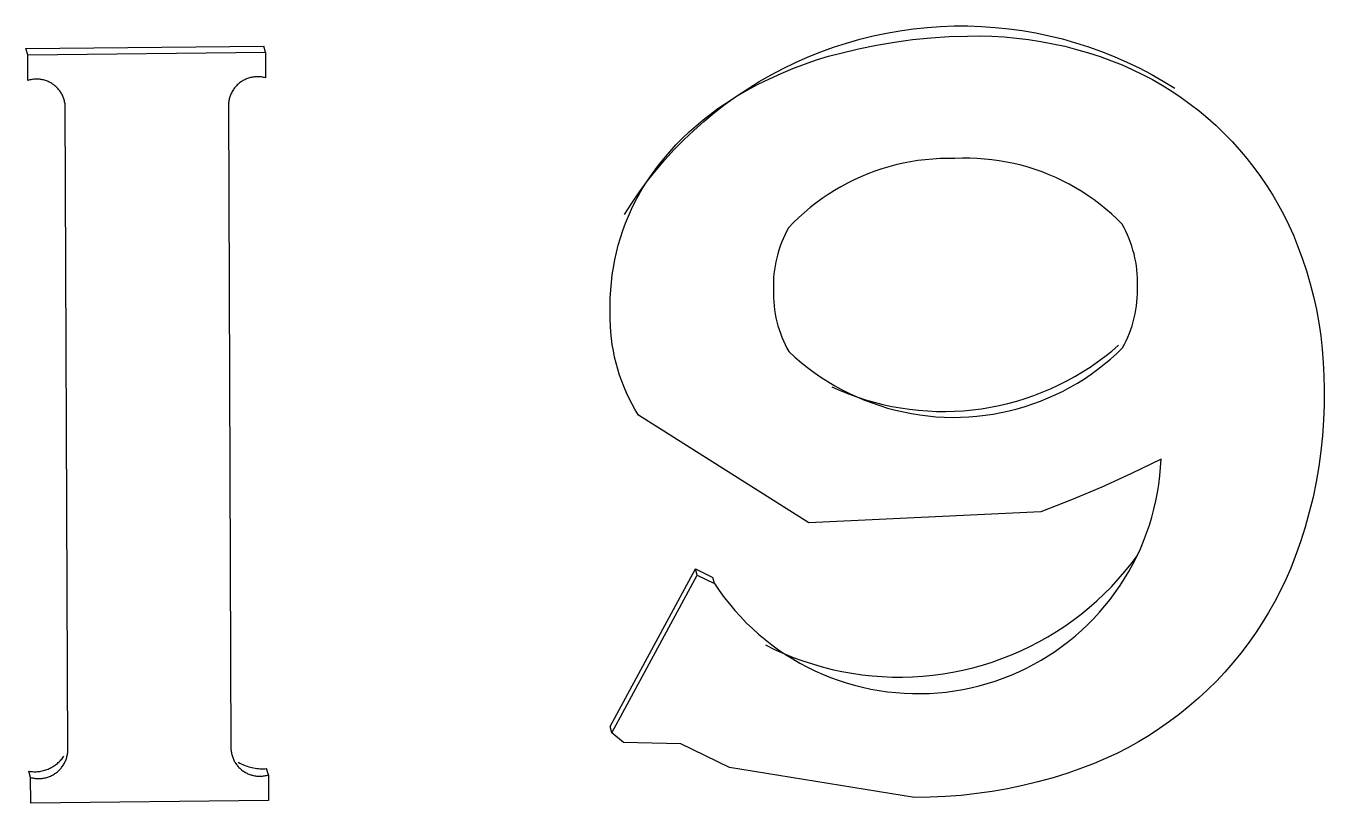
# Model space of a CAD drawing. Header units: millimetres. Extents: x -1480 to 5249, y -840 to 3860.
# Drawn here: x -1.522 to 1.195, y 982.715 to 984.34 of the extents above; entities that cross this region are included whole.
import ezdxf

# ---------------------------------------------------------------- set-up
doc = ezdxf.new("R2010")
doc.units = ezdxf.units.MM
doc.header["$MEASUREMENT"] = 0
doc.layers.add('Utwórz2D linie widoczne', color=7, linetype='Continuous', true_color=0x000000)

msp = doc.modelspace()

# ---------------------------------------------------------------- linework, layer by layer
at = {"layer": 'Utwórz2D linie widoczne'}
for p, q in [((0.3073, 984.3303), (0.3356, 984.3343)), ((0.3356, 984.3343), (0.3641, 984.3373)), ((0.3641, 984.3373), (0.3926, 984.3393)), ((0.3926, 984.3393), (0.4212, 984.3403)), ((0.4212, 984.3403), (0.4498, 984.3403)), ((0.4498, 984.3403), (0.4783, 984.3394)), ((0.4783, 984.3394), (0.5069, 984.3374)), ((0.5069, 984.3374), (0.5353, 984.3345)), ((0.5353, 984.3345), (0.5636, 984.3306)), ((0.1959, 984.3047), (0.2234, 984.3126)), ((0.2234, 984.3126), (0.2512, 984.3194)), ((0.2512, 984.3194), (0.2792, 984.3253)), ((0.2583, 984.3004), (0.2961, 984.3068)), ((0.2792, 984.3253), (0.3073, 984.3303)), ((0.2961, 984.3068), (0.3341, 984.3119)), ((0.3341, 984.3119), (0.3722, 984.3157)), ((0.3722, 984.3157), (0.4104, 984.3182)), ((0.4104, 984.3182), (0.4487, 984.3193)), ((0.4487, 984.3193), (0.4744, 984.3195)), ((0.4744, 984.3195), (0.5, 984.3189)), ((0.5, 984.3189), (0.5257, 984.3174)), ((0.5257, 984.3174), (0.5512, 984.3151)), ((0.5512, 984.3151), (0.5767, 984.312)), ((0.5636, 984.3306), (0.5918, 984.3257)), ((0.5767, 984.312), (0.602, 984.3081)), ((0.5918, 984.3257), (0.6198, 984.3199)), ((0.602, 984.3081), (0.6273, 984.3033)), ((0.6198, 984.3199), (0.6476, 984.3131)), ((0.6476, 984.3131), (0.6751, 984.3053)), ((-1.5215, 984.2929), (-1.0239, 984.2984)), ((-1.5178, 984.2799), (-1.5215, 984.2929)), ((-1.5178, 984.2799), (-1.0202, 984.2854)), ((-1.5176, 984.2264), (-1.5178, 984.2799)), ((-1.0202, 984.2854), (-1.0239, 984.2984)), ((-1.0202, 984.2854), (-1.02, 984.2319)), ((0.1153, 984.2756), (0.1418, 984.2862)), ((0.1418, 984.2862), (0.1687, 984.2959)), ((0.158, 984.2769), (0.1835, 984.2837)), ((0.1687, 984.2959), (0.1959, 984.3047)), ((0.1835, 984.2837), (0.2207, 984.2927)), ((0.2207, 984.2927), (0.2583, 984.3004)), ((0.6273, 984.3033), (0.6523, 984.2978)), ((0.6523, 984.2978), (0.6772, 984.2914)), ((0.6751, 984.3053), (0.7023, 984.2966)), ((0.6772, 984.2914), (0.7018, 984.2843)), ((0.7018, 984.2843), (0.7262, 984.2764)), ((0.7023, 984.2966), (0.7293, 984.287)), ((0.7293, 984.287), (0.7558, 984.2764)), ((0.0381, 984.2383), (0.0634, 984.2516)), ((0.0634, 984.2516), (0.0891, 984.2641)), ((0.083, 984.2513), (0.1077, 984.2607)), ((0.0891, 984.2641), (0.1153, 984.2756)), ((0.1077, 984.2607), (0.1327, 984.2692)), ((0.1327, 984.2692), (0.158, 984.2769)), ((0.7262, 984.2764), (0.7503, 984.2677)), ((0.7503, 984.2677), (0.7722, 984.2589)), ((0.7558, 984.2764), (0.782, 984.2649)), ((0.7722, 984.2589), (0.7938, 984.2494)), ((0.782, 984.2649), (0.8078, 984.2526)), ((0.8078, 984.2526), (0.8331, 984.2393)), ((-1.5156, 984.227), (-1.5176, 984.2264)), ((-1.5136, 984.2275), (-1.5156, 984.227)), ((-1.5116, 984.228), (-1.5136, 984.2275)), ((-1.5095, 984.2284), (-1.5116, 984.228)), ((-1.5075, 984.2287), (-1.5095, 984.2284)), ((-1.5054, 984.2289), (-1.5075, 984.2287)), ((-1.5033, 984.2291), (-1.5054, 984.2289)), ((-1.5012, 984.2292), (-1.5033, 984.2291)), ((-1.4991, 984.2292), (-1.5012, 984.2292)), ((-1.4971, 984.2292), (-1.4991, 984.2292)), ((-1.495, 984.229), (-1.4971, 984.2292)), ((-1.4929, 984.2288), (-1.495, 984.229)), ((-1.4908, 984.2286), (-1.4929, 984.2288)), ((-1.4888, 984.2282), (-1.4908, 984.2286)), ((-1.4867, 984.2278), (-1.4888, 984.2282)), ((-1.4847, 984.2274), (-1.4867, 984.2278)), ((-1.4827, 984.2268), (-1.4847, 984.2274)), ((-1.4807, 984.2262), (-1.4827, 984.2268)), ((-1.4787, 984.2255), (-1.4807, 984.2262)), ((-1.4768, 984.2248), (-1.4787, 984.2255)), ((-1.4749, 984.2239), (-1.4768, 984.2248)), ((-1.0692, 984.2249), (-1.071, 984.2237)), ((-1.0674, 984.226), (-1.0692, 984.2249)), ((-1.0655, 984.227), (-1.0674, 984.226)), ((-1.0636, 984.228), (-1.0655, 984.227)), ((-1.0617, 984.2289), (-1.0636, 984.228)), ((-1.0597, 984.2297), (-1.0617, 984.2289)), ((-1.0577, 984.2305), (-1.0597, 984.2297)), ((-1.0557, 984.2312), (-1.0577, 984.2305)), ((-1.0537, 984.2318), (-1.0557, 984.2312)), ((-1.0516, 984.2324), (-1.0537, 984.2318)), ((-1.0495, 984.2329), (-1.0516, 984.2324)), ((-1.0475, 984.2333), (-1.0495, 984.2329)), ((-1.0454, 984.2336), (-1.0475, 984.2333)), ((-1.0432, 984.2339), (-1.0454, 984.2336)), ((-1.0411, 984.2341), (-1.0432, 984.2339)), ((-1.039, 984.2342), (-1.0411, 984.2341)), ((-1.0369, 984.2342), (-1.039, 984.2342)), ((-1.0347, 984.2342), (-1.0369, 984.2342)), ((-1.0326, 984.2341), (-1.0347, 984.2342)), ((-1.0305, 984.2339), (-1.0326, 984.2341)), ((-1.0284, 984.2337), (-1.0305, 984.2339)), ((-1.0263, 984.2333), (-1.0284, 984.2337)), ((-1.0242, 984.2329), (-1.0263, 984.2333)), ((-1.0221, 984.2325), (-1.0242, 984.2329)), ((-1.02, 984.2319), (-1.0221, 984.2325)), ((0.011, 984.2184), (0.0346, 984.2301)), ((0.0132, 984.2241), (0.0381, 984.2383)), ((0.0346, 984.2301), (0.0587, 984.2411)), ((0.0587, 984.2411), (0.083, 984.2513)), ((0.7938, 984.2494), (0.815, 984.2391)), ((0.815, 984.2391), (0.8358, 984.2281)), ((0.8331, 984.2393), (0.858, 984.2252)), ((0.8358, 984.2281), (0.8562, 984.2164)), ((0.858, 984.2252), (0.8824, 984.2102)), ((-1.473, 984.2231), (-1.4749, 984.2239)), ((-1.4711, 984.2221), (-1.473, 984.2231)), ((-1.4693, 984.2211), (-1.4711, 984.2221)), ((-1.4675, 984.22), (-1.4693, 984.2211)), ((-1.4658, 984.2189), (-1.4675, 984.22)), ((-1.464, 984.2177), (-1.4658, 984.2189)), ((-1.4624, 984.2164), (-1.464, 984.2177)), ((-1.4608, 984.2151), (-1.4624, 984.2164)), ((-1.4592, 984.2138), (-1.4608, 984.2151)), ((-1.4577, 984.2123), (-1.4592, 984.2138)), ((-1.4562, 984.2109), (-1.4577, 984.2123)), ((-1.4548, 984.2093), (-1.4562, 984.2109)), ((-1.4534, 984.2078), (-1.4548, 984.2093)), ((-1.4521, 984.2062), (-1.4534, 984.2078)), ((-1.4508, 984.2045), (-1.4521, 984.2062)), ((-1.4496, 984.2028), (-1.4508, 984.2045)), ((-1.4485, 984.2011), (-1.4496, 984.2028)), ((-1.4474, 984.1993), (-1.4485, 984.2011)), ((-1.4464, 984.1975), (-1.4474, 984.1993)), ((-1.4454, 984.1956), (-1.4464, 984.1975)), ((-1.0926, 984.1979), (-1.0934, 984.196)), ((-1.0917, 984.1999), (-1.0926, 984.1979)), ((-1.0907, 984.2018), (-1.0917, 984.1999)), ((-1.0897, 984.2036), (-1.0907, 984.2018)), ((-1.0886, 984.2055), (-1.0897, 984.2036)), ((-1.0875, 984.2073), (-1.0886, 984.2055)), ((-1.0862, 984.209), (-1.0875, 984.2073)), ((-1.0849, 984.2107), (-1.0862, 984.209)), ((-1.0836, 984.2124), (-1.0849, 984.2107)), ((-1.0822, 984.214), (-1.0836, 984.2124)), ((-1.0808, 984.2155), (-1.0822, 984.214)), ((-1.0792, 984.217), (-1.0808, 984.2155)), ((-1.0777, 984.2185), (-1.0792, 984.217)), ((-1.0761, 984.2199), (-1.0777, 984.2185)), ((-1.0744, 984.2212), (-1.0761, 984.2199)), ((-1.0727, 984.2225), (-1.0744, 984.2212)), ((-1.071, 984.2237), (-1.0727, 984.2225)), ((-0.035, 984.1925), (-0.0122, 984.2058)), ((-0.0349, 984.1932), (-0.0111, 984.2091)), ((-0.0122, 984.2058), (0.011, 984.2184)), ((-0.0111, 984.2091), (0.0132, 984.2241)), ((0.8562, 984.2164), (0.8762, 984.204)), ((0.8762, 984.204), (0.8958, 984.1909)), ((-1.4445, 984.1937), (-1.4454, 984.1956)), ((-1.4437, 984.1918), (-1.4445, 984.1937)), ((-1.4429, 984.1899), (-1.4437, 984.1918)), ((-1.4422, 984.1879), (-1.4429, 984.1899)), ((-1.4416, 984.1859), (-1.4422, 984.1879)), ((-1.4411, 984.1839), (-1.4416, 984.1859)), ((-1.4406, 984.1819), (-1.4411, 984.1839)), ((-1.4402, 984.1798), (-1.4406, 984.1819)), ((-1.4398, 984.1778), (-1.4402, 984.1798)), ((-1.4395, 984.1757), (-1.4398, 984.1778)), ((-1.4393, 984.1736), (-1.4395, 984.1757)), ((-1.434, 982.8232), (-1.4393, 984.1736)), ((-1.0976, 984.1795), (-1.0978, 984.1774)), ((-1.0978, 984.1774), (-1.0925, 982.827)), ((-1.0973, 984.1816), (-1.0976, 984.1795)), ((-1.097, 984.1837), (-1.0973, 984.1816)), ((-1.0966, 984.1858), (-1.097, 984.1837)), ((-1.0961, 984.1879), (-1.0966, 984.1858)), ((-1.0955, 984.1899), (-1.0961, 984.1879)), ((-1.0949, 984.192), (-1.0955, 984.1899)), ((-1.0942, 984.194), (-1.0949, 984.192)), ((-1.0934, 984.196), (-1.0942, 984.194)), ((-0.0808, 984.1591), (-0.0581, 984.1766)), ((-0.0734, 984.1675), (-0.0574, 984.1784)), ((-0.0581, 984.1766), (-0.0349, 984.1932)), ((-0.0574, 984.1784), (-0.035, 984.1925)), ((0.8958, 984.1909), (0.9149, 984.1771)), ((0.9149, 984.1771), (0.9335, 984.1627)), ((-0.1192, 984.1318), (-0.1043, 984.1442)), ((-0.1043, 984.1442), (-0.0891, 984.1561)), ((-0.1028, 984.1409), (-0.0808, 984.1591)), ((-0.0891, 984.1561), (-0.0734, 984.1675)), ((0.9335, 984.1627), (0.9516, 984.1476)), ((0.9516, 984.1476), (0.9692, 984.1319)), ((-0.1476, 984.1054), (-0.1336, 984.1188)), ((-0.1449, 984.1022), (-0.1242, 984.1219)), ((-0.1336, 984.1188), (-0.1192, 984.1318)), ((-0.1242, 984.1219), (-0.1028, 984.1409)), ((0.9692, 984.1319), (0.9862, 984.1156)), ((-0.1742, 984.0773), (-0.1612, 984.0916)), ((-0.1649, 984.0818), (-0.1449, 984.1022)), ((-0.1612, 984.0916), (-0.1476, 984.1054)), ((0.9862, 984.1156), (1.0026, 984.0987)), ((1.0026, 984.0987), (1.0184, 984.0812)), ((-0.1989, 984.0474), (-0.1868, 984.0625)), ((-0.1868, 984.0625), (-0.1742, 984.0773)), ((-0.1842, 984.0607), (-0.1649, 984.0818)), ((0.376, 984.0621), (0.3605, 984.0607)), ((0.3915, 984.0629), (0.376, 984.0621)), ((0.4071, 984.0633), (0.3915, 984.0629)), ((0.4226, 984.0631), (0.4071, 984.0633)), ((0.4381, 984.0636), (0.4226, 984.0631)), ((0.4536, 984.0636), (0.4381, 984.0636)), ((0.4691, 984.0631), (0.4536, 984.0636)), ((0.4846, 984.0621), (0.4691, 984.0631)), ((0.5, 984.0605), (0.4846, 984.0621)), ((1.0184, 984.0812), (1.0336, 984.0632)), ((1.0336, 984.0632), (1.0482, 984.0447)), ((-0.2206, 984.0166), (-0.2028, 984.0389)), ((-0.2105, 984.0318), (-0.1989, 984.0474)), ((-0.2028, 984.0389), (-0.1842, 984.0607)), ((0.2546, 984.0364), (0.24, 984.0309)), ((0.2693, 984.0414), (0.2546, 984.0364)), ((0.2842, 984.0459), (0.2693, 984.0414)), ((0.2992, 984.0499), (0.2842, 984.0459)), ((0.3144, 984.0533), (0.2992, 984.0499)), ((0.3297, 984.0563), (0.3144, 984.0533)), ((0.3451, 984.0587), (0.3297, 984.0563)), ((0.3605, 984.0607), (0.3451, 984.0587)), ((0.5153, 984.0584), (0.5, 984.0605)), ((0.5306, 984.0558), (0.5153, 984.0584)), ((0.5458, 984.0527), (0.5306, 984.0558)), ((0.5609, 984.049), (0.5458, 984.0527)), ((0.5758, 984.0448), (0.5609, 984.049)), ((0.5906, 984.0402), (0.5758, 984.0448)), ((0.6052, 984.035), (0.5906, 984.0402)), ((0.6196, 984.0293), (0.6052, 984.035)), ((1.0482, 984.0447), (1.0621, 984.0257)), ((-0.2376, 983.9936), (-0.2206, 984.0166)), ((-0.232, 983.9996), (-0.2215, 984.0159)), ((-0.2215, 984.0159), (-0.2105, 984.0318)), ((0.1975, 984.0115), (0.1839, 984.0041)), ((0.2115, 984.0185), (0.1975, 984.0115)), ((0.2256, 984.0249), (0.2115, 984.0185)), ((0.24, 984.0309), (0.2256, 984.0249)), ((0.6338, 984.0232), (0.6196, 984.0293)), ((0.6478, 984.0166), (0.6338, 984.0232)), ((0.6616, 984.0095), (0.6478, 984.0166)), ((0.6751, 984.0019), (0.6616, 984.0095)), ((1.0621, 984.0257), (1.0753, 984.0062)), ((-0.2538, 983.97), (-0.2376, 983.9936)), ((-0.2474, 983.9716), (-0.2399, 983.9858)), ((-0.2399, 983.9858), (-0.232, 983.9996)), ((0.1573, 983.988), (0.1444, 983.9792)), ((0.1704, 983.9963), (0.1573, 983.988)), ((0.1839, 984.0041), (0.1704, 983.9963)), ((0.6884, 983.9939), (0.6751, 984.0019)), ((0.7014, 983.9854), (0.6884, 983.9939)), ((0.714, 983.9765), (0.7014, 983.9854)), ((1.0753, 984.0062), (1.0879, 983.9863)), ((1.0879, 983.9863), (1.0997, 983.9659)), ((-0.2692, 983.9459), (-0.2538, 983.97)), ((-0.2609, 983.9426), (-0.2544, 983.9572)), ((-0.2544, 983.9572), (-0.2474, 983.9716)), ((0.1196, 983.9604), (0.1077, 983.9504)), ((0.1318, 983.97), (0.1196, 983.9604)), ((0.1444, 983.9792), (0.1318, 983.97)), ((0.7264, 983.9672), (0.714, 983.9765)), ((0.7385, 983.9574), (0.7264, 983.9672)), ((0.7502, 983.9473), (0.7385, 983.9574)), ((1.0997, 983.9659), (1.1109, 983.9452)), ((-0.2724, 983.9128), (-0.2669, 983.9278)), ((-0.2669, 983.9278), (-0.2609, 983.9426)), ((0.0849, 983.9292), (0.074, 983.9181)), ((0.0961, 983.94), (0.0849, 983.9292)), ((0.1077, 983.9504), (0.0961, 983.94)), ((0.7615, 983.9367), (0.7502, 983.9473)), ((0.7725, 983.9258), (0.7615, 983.9367)), ((0.7765, 983.9184), (0.7725, 983.9258)), ((1.1109, 983.9452), (1.1213, 983.924)), ((-0.2774, 983.8976), (-0.2724, 983.9128)), ((0.0663, 983.9031), (0.0628, 983.8954)), ((0.07, 983.9107), (0.0663, 983.9031)), ((0.074, 983.9181), (0.07, 983.9107)), ((0.7803, 983.9109), (0.7765, 983.9184)), ((0.7838, 983.9033), (0.7803, 983.9109)), ((0.7871, 983.8955), (0.7838, 983.9033)), ((1.1213, 983.924), (1.1309, 983.9026)), ((1.1309, 983.9026), (1.1398, 983.8808)), ((-0.2858, 983.8668), (-0.2819, 983.8823)), ((-0.2819, 983.8823), (-0.2774, 983.8976)), ((0.054, 983.8717), (0.0516, 983.8636)), ((0.0567, 983.8797), (0.054, 983.8717)), ((0.0596, 983.8876), (0.0567, 983.8797)), ((0.0628, 983.8954), (0.0596, 983.8876)), ((0.7901, 983.8877), (0.7871, 983.8955)), ((0.7928, 983.8797), (0.7901, 983.8877)), ((0.7952, 983.8717), (0.7928, 983.8797)), ((0.7974, 983.8635), (0.7952, 983.8717)), ((1.1398, 983.8808), (1.1495, 983.8546)), ((-0.2922, 983.8354), (-0.2893, 983.8512)), ((-0.2893, 983.8512), (-0.2858, 983.8668)), ((0.0477, 983.8472), (0.0461, 983.8389)), ((0.0495, 983.8554), (0.0477, 983.8472)), ((0.0516, 983.8636), (0.0495, 983.8554)), ((0.7993, 983.8553), (0.7974, 983.8635)), ((0.8009, 983.8471), (0.7993, 983.8553)), ((0.8022, 983.8388), (0.8009, 983.8471)), ((1.1495, 983.8546), (1.1583, 983.8281)), ((-0.2965, 983.8038), (-0.2946, 983.8196)), ((-0.2946, 983.8196), (-0.2922, 983.8354)), ((0.0439, 983.8222), (0.0432, 983.8138)), ((0.0448, 983.8306), (0.0439, 983.8222)), ((0.0461, 983.8389), (0.0448, 983.8306)), ((0.8032, 983.8305), (0.8022, 983.8388)), ((0.804, 983.8221), (0.8032, 983.8305)), ((0.8044, 983.8137), (0.804, 983.8221)), ((1.1583, 983.8281), (1.1662, 983.8014)), ((-0.2978, 983.7878), (-0.2965, 983.8038)), ((0.0428, 983.8054), (0.0427, 983.7969)), ((0.0427, 983.7969), (0.0428, 983.7885)), ((0.0432, 983.8138), (0.0428, 983.8054)), ((0.8046, 983.8053), (0.8044, 983.8137)), ((0.8045, 983.7969), (0.8046, 983.8053)), ((0.8047, 983.7884), (0.8045, 983.7969)), ((1.1662, 983.8014), (1.1731, 983.7744)), ((-0.2989, 983.7559), (-0.2986, 983.7719)), ((-0.2986, 983.7719), (-0.2978, 983.7878)), ((0.0428, 983.7885), (0.0427, 983.7801)), ((0.0427, 983.7801), (0.0429, 983.7716)), ((0.0429, 983.7716), (0.0433, 983.7632)), ((0.0433, 983.7632), (0.0441, 983.7548)), ((0.8025, 983.7548), (0.8035, 983.7631)), ((0.8035, 983.7631), (0.8042, 983.7716)), ((0.8042, 983.7716), (0.8046, 983.78)), ((0.8046, 983.78), (0.8047, 983.7884)), ((1.1731, 983.7744), (1.1791, 983.7472)), ((-0.2986, 983.7399), (-0.2989, 983.7559)), ((-0.2987, 983.7267), (-0.2986, 983.7399)), ((0.0441, 983.7548), (0.0451, 983.7465)), ((0.0451, 983.7465), (0.0464, 983.7382)), ((0.0464, 983.7382), (0.048, 983.7299)), ((0.7979, 983.7299), (0.7997, 983.7381)), ((0.7997, 983.7381), (0.8013, 983.7464)), ((0.8013, 983.7464), (0.8025, 983.7548)), ((1.1791, 983.7472), (1.1841, 983.7197)), ((-0.2984, 983.7135), (-0.2987, 983.7267)), ((-0.2975, 983.7003), (-0.2984, 983.7135)), ((0.048, 983.7299), (0.0499, 983.7217)), ((0.0499, 983.7217), (0.0521, 983.7136)), ((0.0521, 983.7136), (0.0546, 983.7055)), ((0.7908, 983.7056), (0.7934, 983.7136)), ((0.7934, 983.7136), (0.7958, 983.7217)), ((0.7958, 983.7217), (0.7979, 983.7299)), ((1.1841, 983.7197), (1.1882, 983.6922)), ((-0.2963, 983.6871), (-0.2975, 983.7003)), ((-0.2945, 983.674), (-0.2963, 983.6871)), ((0.0546, 983.7055), (0.0573, 983.6976)), ((0.0573, 983.6976), (0.0603, 983.6897)), ((0.0603, 983.6897), (0.0636, 983.6819)), ((0.0636, 983.6819), (0.0672, 983.6743)), ((0.7775, 983.6746), (0.7812, 983.6822)), ((0.7812, 983.6822), (0.7846, 983.6898)), ((0.7846, 983.6898), (0.7878, 983.6977)), ((0.7878, 983.6977), (0.7908, 983.7056)), ((1.1882, 983.6922), (1.1914, 983.6644)), ((-0.2923, 983.661), (-0.2945, 983.674)), ((-0.2897, 983.648), (-0.2923, 983.661)), ((0.0672, 983.6743), (0.071, 983.6668)), ((0.071, 983.6668), (0.075, 983.6594)), ((0.075, 983.6594), (0.0877, 983.6478)), ((0.7361, 983.6489), (0.7508, 983.6606)), ((0.7483, 983.6438), (0.7611, 983.6553)), ((0.7508, 983.6606), (0.7652, 983.6729)), ((0.7611, 983.6553), (0.7735, 983.6671)), ((0.7735, 983.6671), (0.7775, 983.6746)), ((1.1914, 983.6644), (1.1935, 983.6366)), ((-0.2866, 983.6352), (-0.2897, 983.648)), ((-0.2831, 983.6225), (-0.2866, 983.6352)), ((0.0877, 983.6478), (0.1008, 983.6367)), ((0.1008, 983.6367), (0.1142, 983.626)), ((0.6895, 983.6168), (0.7054, 983.6269)), ((0.7054, 983.6269), (0.7209, 983.6377)), ((0.7209, 983.6377), (0.7361, 983.6489)), ((0.7215, 983.6223), (0.7351, 983.6328)), ((0.7351, 983.6328), (0.7483, 983.6438)), ((1.1935, 983.6366), (1.1947, 983.6088)), ((-0.2791, 983.6098), (-0.2831, 983.6225)), ((-0.2747, 983.5974), (-0.2791, 983.6098)), ((0.1142, 983.626), (0.128, 983.6158)), ((0.128, 983.6158), (0.1421, 983.606)), ((0.1421, 983.606), (0.1565, 983.5968)), ((0.6567, 983.5981), (0.6732, 983.6071)), ((0.6732, 983.6071), (0.6895, 983.6168)), ((0.6788, 983.5936), (0.6934, 983.6027)), ((0.6934, 983.6027), (0.7076, 983.6123)), ((0.7076, 983.6123), (0.7215, 983.6223)), ((1.1947, 983.6088), (1.195, 983.5809)), ((-0.2698, 983.5851), (-0.2747, 983.5974)), ((-0.2646, 983.573), (-0.2698, 983.5851)), ((-0.2589, 983.561), (-0.2646, 983.573)), ((0.1565, 983.5968), (0.1713, 983.588)), ((0.1649, 983.5857), (0.1822, 983.578)), ((0.1713, 983.588), (0.1863, 983.5797)), ((0.1822, 983.578), (0.1997, 983.571)), ((0.1863, 983.5797), (0.2017, 983.572)), ((0.5877, 983.5676), (0.6053, 983.5743)), ((0.6053, 983.5743), (0.6227, 983.5816)), ((0.6227, 983.5816), (0.6398, 983.5896)), ((0.6334, 983.5694), (0.6488, 983.5769)), ((0.6398, 983.5896), (0.6567, 983.5981)), ((0.6488, 983.5769), (0.664, 983.585)), ((0.664, 983.585), (0.6788, 983.5936)), ((1.195, 983.5809), (1.195, 983.5484)), ((-0.2528, 983.5493), (-0.2589, 983.561)), ((-0.2463, 983.5378), (-0.2528, 983.5493)), ((0.1997, 983.571), (0.2174, 983.5645)), ((0.2017, 983.572), (0.2172, 983.5648)), ((0.2172, 983.5648), (0.2331, 983.5581)), ((0.2174, 983.5645), (0.2353, 983.5587)), ((0.2331, 983.5581), (0.2491, 983.552)), ((0.2353, 983.5587), (0.2535, 983.5534)), ((0.2491, 983.552), (0.2653, 983.5464)), ((0.2535, 983.5534), (0.2718, 983.5488)), ((0.2653, 983.5464), (0.2817, 983.5414)), ((0.2718, 983.5488), (0.2902, 983.5448)), ((0.4967, 983.543), (0.5152, 983.5467)), ((0.5152, 983.5467), (0.5335, 983.551)), ((0.5335, 983.551), (0.5518, 983.5559)), ((0.5518, 983.5559), (0.5698, 983.5614)), ((0.5694, 983.5446), (0.5857, 983.5499)), ((0.5698, 983.5614), (0.5877, 983.5676)), ((0.5857, 983.5499), (0.6018, 983.5559)), ((0.6018, 983.5559), (0.6177, 983.5624)), ((0.6177, 983.5624), (0.6334, 983.5694)), ((1.195, 983.5484), (1.1939, 983.5159)), ((-0.2394, 983.5265), (-0.2463, 983.5378)), ((0.117, 983.3015), (-0.2394, 983.5265)), ((0.2817, 983.5414), (0.2983, 983.5369)), ((0.2902, 983.5448), (0.3088, 983.5415)), ((0.2983, 983.5369), (0.315, 983.5331)), ((0.3088, 983.5415), (0.3275, 983.5388)), ((0.315, 983.5331), (0.3319, 983.5297)), ((0.3275, 983.5388), (0.3462, 983.5367)), ((0.3319, 983.5297), (0.3488, 983.527)), ((0.3462, 983.5367), (0.3651, 983.5352)), ((0.3488, 983.527), (0.3658, 983.5249)), ((0.3651, 983.5352), (0.3839, 983.5344)), ((0.3658, 983.5249), (0.3829, 983.5233)), ((0.3829, 983.5233), (0.4001, 983.5223)), ((0.3839, 983.5344), (0.4028, 983.5342)), ((0.4001, 983.5223), (0.4172, 983.5219)), ((0.4028, 983.5342), (0.4217, 983.5347)), ((0.4172, 983.5219), (0.4344, 983.5221)), ((0.4217, 983.5347), (0.4405, 983.5358)), ((0.4344, 983.5221), (0.4515, 983.5229)), ((0.4405, 983.5358), (0.4593, 983.5376)), ((0.4515, 983.5229), (0.4687, 983.5242)), ((0.4593, 983.5376), (0.478, 983.54)), ((0.4687, 983.5242), (0.4857, 983.5262)), ((0.478, 983.54), (0.4967, 983.543)), ((0.4857, 983.5262), (0.5027, 983.5287)), ((0.5027, 983.5287), (0.5196, 983.5318)), ((0.5196, 983.5318), (0.5363, 983.5355)), ((0.5363, 983.5355), (0.553, 983.5398)), ((0.553, 983.5398), (0.5694, 983.5446)), ((1.1939, 983.5159), (1.1917, 983.4835)), ((1.1917, 983.4835), (1.1884, 983.4512)), ((1.1884, 983.4512), (1.184, 983.419)), ((0.8539, 983.4344), (0.7922, 983.4042)), ((0.8514, 983.3993), (0.8529, 983.4168)), ((0.8529, 983.4168), (0.8539, 983.4344)), ((1.184, 983.419), (1.1785, 983.387)), ((0.7922, 983.4042), (0.7297, 983.3758)), ((0.8492, 983.3818), (0.8514, 983.3993)), ((1.1785, 983.387), (1.1719, 983.3552)), ((0.7297, 983.3758), (0.6664, 983.3492)), ((0.8431, 983.3472), (0.8464, 983.3644)), ((0.8464, 983.3644), (0.8492, 983.3818)), ((1.1719, 983.3552), (1.1642, 983.3236)), ((0.6664, 983.3492), (0.6023, 983.3246)), ((0.8346, 983.313), (0.8391, 983.33)), ((0.8391, 983.33), (0.8431, 983.3472)), ((0.6023, 983.3246), (0.117, 983.3015)), ((0.8294, 983.2962), (0.8346, 983.313)), ((1.1642, 983.3236), (1.1555, 983.2923)), ((0.8174, 983.2631), (0.8237, 983.2795)), ((0.8237, 983.2795), (0.8294, 983.2962)), ((1.1555, 983.2923), (1.1456, 983.2613)), ((0.8031, 983.2309), (0.8106, 983.2469)), ((0.8106, 983.2469), (0.8174, 983.2631)), ((1.1456, 983.2613), (1.1348, 983.2307)), ((0.7917, 983.2159), (0.8044, 983.2329)), ((0.7952, 983.2152), (0.8031, 983.2309)), ((1.1348, 983.2307), (1.1253, 983.2066)), ((-0.299, 982.8755), (-0.1203, 983.2049)), ((-0.1203, 983.2049), (-0.0843, 983.1873)), ((-0.1166, 983.1918), (-0.1203, 983.2049)), ((0.7644, 983.1833), (0.7783, 983.1994)), ((0.7777, 983.1846), (0.7867, 983.1998)), ((0.7783, 983.1994), (0.7917, 983.2159)), ((0.7867, 983.1998), (0.7952, 983.2152)), ((1.1253, 983.2066), (1.1149, 983.1829)), ((-0.2952, 982.8624), (-0.1166, 983.1918)), ((-0.1166, 983.1918), (-0.0806, 983.1742)), ((-0.0806, 983.1742), (-0.0843, 983.1873)), ((-0.0806, 983.1742), (-0.0707, 983.1597)), ((0.735, 983.1526), (0.75, 983.1677)), ((0.75, 983.1677), (0.7644, 983.1833)), ((0.7581, 983.1554), (0.7681, 983.1699)), ((0.7681, 983.1699), (0.7777, 983.1846)), ((1.1149, 983.1829), (1.1038, 983.1595)), ((-0.0707, 983.1597), (-0.0603, 983.1454)), ((-0.0603, 983.1454), (-0.0494, 983.1316)), ((0.7035, 983.1241), (0.7195, 983.1381)), ((0.7195, 983.1381), (0.735, 983.1526)), ((0.7365, 983.1276), (0.7475, 983.1413)), ((0.7475, 983.1413), (0.7581, 983.1554)), ((1.1038, 983.1595), (1.0919, 983.1366)), ((-0.0494, 983.1316), (-0.0381, 983.1182)), ((-0.0381, 983.1182), (-0.0262, 983.1051)), ((0.6701, 983.0978), (0.687, 983.1106)), ((0.687, 983.1106), (0.7035, 983.1241)), ((0.7131, 983.1013), (0.725, 983.1142)), ((0.725, 983.1142), (0.7365, 983.1276)), ((1.0791, 983.1141), (1.0657, 983.092)), ((1.0919, 983.1366), (1.0791, 983.1141)), ((-0.0262, 983.1051), (-0.014, 983.0925)), ((-0.014, 983.0925), (-0.0013, 983.0803)), ((0.635, 983.0738), (0.6527, 983.0855)), ((0.6527, 983.0855), (0.6701, 983.0978)), ((0.6879, 983.0767), (0.7007, 983.0888)), ((0.7007, 983.0888), (0.7131, 983.1013)), ((1.0657, 983.092), (1.0514, 983.0704)), ((-0.0013, 983.0803), (0.0118, 983.0685)), ((0.0118, 983.0685), (0.0253, 983.0572)), ((0.0253, 983.0572), (0.0392, 983.0464)), ((0.5983, 983.0524), (0.6168, 983.0628)), ((0.6168, 983.0628), (0.635, 983.0738)), ((0.661, 983.0539), (0.6747, 983.0651)), ((0.6747, 983.0651), (0.6879, 983.0767)), ((1.0514, 983.0704), (1.0364, 983.0493)), ((0.026, 983.0461), (0.045, 983.0367)), ((0.0392, 983.0464), (0.0534, 983.036)), ((0.045, 983.0367), (0.0644, 983.028)), ((0.0534, 983.036), (0.068, 983.0262)), ((0.5407, 983.025), (0.5602, 983.0335)), ((0.5602, 983.0335), (0.5794, 983.0426)), ((0.5794, 983.0426), (0.5983, 983.0524)), ((0.618, 983.0234), (0.6327, 983.0331)), ((0.6327, 983.0331), (0.647, 983.0433)), ((0.647, 983.0433), (0.661, 983.0539)), ((1.0364, 983.0493), (1.0208, 983.0287)), ((0.0644, 983.028), (0.0841, 983.02)), ((0.068, 983.0262), (0.083, 983.0169)), ((0.083, 983.0169), (0.0982, 983.0081)), ((0.0841, 983.02), (0.1041, 983.0127)), ((0.0982, 983.0081), (0.1137, 982.9998)), ((0.1041, 983.0127), (0.1243, 983.0061)), ((0.1243, 983.0061), (0.1447, 983.0001)), ((0.46, 982.9982), (0.4805, 983.0038)), ((0.4805, 983.0038), (0.5008, 983.0102)), ((0.5008, 983.0102), (0.5209, 983.0173)), ((0.5209, 983.0173), (0.5407, 983.025)), ((0.572, 982.9974), (0.5876, 983.0055)), ((0.5876, 983.0055), (0.603, 983.0142)), ((0.603, 983.0142), (0.618, 983.0234)), ((1.0044, 983.0087), (0.9873, 982.9892)), ((1.0208, 983.0287), (1.0044, 983.0087)), ((0.1137, 982.9998), (0.1296, 982.992)), ((0.1296, 982.992), (0.1456, 982.9849)), ((0.1447, 983.0001), (0.1653, 982.9949)), ((0.1456, 982.9849), (0.1619, 982.9782)), ((0.1619, 982.9782), (0.1785, 982.9722)), ((0.1653, 982.9949), (0.1861, 982.9904)), ((0.1861, 982.9904), (0.207, 982.9866)), ((0.207, 982.9866), (0.2281, 982.9836)), ((0.2281, 982.9836), (0.2492, 982.9812)), ((0.2492, 982.9812), (0.2704, 982.9796)), ((0.2704, 982.9796), (0.2916, 982.9788)), ((0.2916, 982.9788), (0.3129, 982.9786)), ((0.3129, 982.9786), (0.3341, 982.9792)), ((0.3341, 982.9792), (0.3553, 982.9806)), ((0.3553, 982.9806), (0.3765, 982.9826)), ((0.3765, 982.9826), (0.3976, 982.9854)), ((0.3976, 982.9854), (0.4185, 982.9889)), ((0.4185, 982.9889), (0.4394, 982.9932)), ((0.4394, 982.9932), (0.46, 982.9982)), ((0.507, 982.9705), (0.5236, 982.9764)), ((0.5236, 982.9764), (0.54, 982.9828)), ((0.54, 982.9828), (0.5561, 982.9899)), ((0.5561, 982.9899), (0.572, 982.9974)), ((0.9873, 982.9892), (0.9696, 982.9704)), ((0.1785, 982.9722), (0.1952, 982.9667)), ((0.1952, 982.9667), (0.2121, 982.9618)), ((0.2121, 982.9618), (0.2292, 982.9575)), ((0.2292, 982.9575), (0.2464, 982.9538)), ((0.2464, 982.9538), (0.2637, 982.9507)), ((0.2637, 982.9507), (0.2811, 982.9482)), ((0.2811, 982.9482), (0.2986, 982.9462)), ((0.3866, 982.9458), (0.4041, 982.9475)), ((0.4041, 982.9475), (0.4215, 982.9499)), ((0.4215, 982.9499), (0.4389, 982.9528)), ((0.4389, 982.9528), (0.4561, 982.9563)), ((0.4561, 982.9563), (0.4733, 982.9605)), ((0.4733, 982.9605), (0.4902, 982.9652)), ((0.4902, 982.9652), (0.507, 982.9705)), ((0.9512, 982.9521), (0.9323, 982.9345)), ((0.9696, 982.9704), (0.9512, 982.9521)), ((0.2986, 982.9462), (0.3162, 982.9449)), ((0.3162, 982.9449), (0.3338, 982.9442)), ((0.3338, 982.9442), (0.3514, 982.9441)), ((0.3514, 982.9441), (0.369, 982.9447)), ((0.369, 982.9447), (0.3866, 982.9458)), ((0.9323, 982.9345), (0.9127, 982.9176)), ((0.8926, 982.9014), (0.8719, 982.8858)), ((0.9127, 982.9176), (0.8926, 982.9014)), ((-0.2952, 982.8624), (-0.299, 982.8755)), ((0.8507, 982.871), (0.829, 982.8569)), ((0.8719, 982.8858), (0.8507, 982.871)), ((-0.2711, 982.8419), (-0.2952, 982.8624)), ((-0.1514, 982.839), (-0.2711, 982.8419)), ((-0.0492, 982.7894), (-0.1514, 982.839)), ((0.8068, 982.8436), (0.7842, 982.831)), ((0.829, 982.8569), (0.8068, 982.8436)), ((-1.4437, 982.8114), (-1.4422, 982.8135)), ((-1.4363, 982.8106), (-1.4357, 982.8127)), ((-1.4357, 982.8127), (-1.4352, 982.8148)), ((-1.4352, 982.8148), (-1.4348, 982.8169)), ((-1.4348, 982.8169), (-1.4345, 982.819)), ((-1.4345, 982.819), (-1.4342, 982.8211)), ((-1.4342, 982.8211), (-1.434, 982.8232)), ((-1.0925, 982.827), (-1.0923, 982.8249)), ((-1.0923, 982.8249), (-1.092, 982.8228)), ((-1.092, 982.8228), (-1.0917, 982.8208)), ((-1.0917, 982.8208), (-1.0912, 982.8187)), ((-1.0912, 982.8187), (-1.0908, 982.8167)), ((-1.0908, 982.8167), (-1.0902, 982.8147)), ((-1.0902, 982.8147), (-1.0896, 982.8127)), ((-1.0896, 982.8127), (-1.0889, 982.8108)), ((0.7611, 982.8192), (0.7377, 982.8083)), ((0.7842, 982.831), (0.7611, 982.8192)), ((-1.4826, 982.7838), (-1.4802, 982.7846)), ((-1.4802, 982.7846), (-1.4778, 982.7854)), ((-1.4778, 982.7854), (-1.4754, 982.7864)), ((-1.4754, 982.7864), (-1.473, 982.7874)), ((-1.473, 982.7874), (-1.4707, 982.7885)), ((-1.4707, 982.7885), (-1.4685, 982.7896)), ((-1.4685, 982.7896), (-1.4662, 982.7909)), ((-1.4662, 982.7909), (-1.464, 982.7922)), ((-1.464, 982.7922), (-1.4619, 982.7936)), ((-1.4619, 982.7936), (-1.4598, 982.7951)), ((-1.4598, 982.7951), (-1.4578, 982.7966)), ((-1.4578, 982.7966), (-1.4558, 982.7983)), ((-1.4558, 982.7983), (-1.4539, 982.7999)), ((-1.4539, 982.7999), (-1.452, 982.8017)), ((-1.4526, 982.7836), (-1.4511, 982.7851)), ((-1.452, 982.8017), (-1.4502, 982.8035)), ((-1.4511, 982.7851), (-1.4496, 982.7866)), ((-1.4502, 982.8035), (-1.4485, 982.8054)), ((-1.4496, 982.7866), (-1.4482, 982.7882)), ((-1.4485, 982.8054), (-1.4468, 982.8073)), ((-1.4482, 982.7882), (-1.4469, 982.7899)), ((-1.4469, 982.7899), (-1.4456, 982.7916)), ((-1.4468, 982.8073), (-1.4452, 982.8093)), ((-1.4456, 982.7916), (-1.4444, 982.7933)), ((-1.4452, 982.8093), (-1.4437, 982.8114)), ((-1.4444, 982.7933), (-1.4432, 982.7951)), ((-1.4432, 982.7951), (-1.4421, 982.7969)), ((-1.4421, 982.7969), (-1.4411, 982.7988)), ((-1.4411, 982.7988), (-1.4401, 982.8007)), ((-1.4401, 982.8007), (-1.4392, 982.8026)), ((-1.4392, 982.8026), (-1.4384, 982.8046)), ((-1.4384, 982.8046), (-1.4376, 982.8066)), ((-1.4376, 982.8066), (-1.4369, 982.8086)), ((-1.4369, 982.8086), (-1.4363, 982.8106)), ((-1.0889, 982.8108), (-1.0881, 982.8088)), ((-1.0881, 982.8088), (-1.0873, 982.8069)), ((-1.0873, 982.8069), (-1.0864, 982.805)), ((-1.0864, 982.805), (-1.0855, 982.8032)), ((-1.0855, 982.8032), (-1.0845, 982.8014)), ((-1.0845, 982.8014), (-1.0834, 982.7996)), ((-1.0834, 982.7996), (-1.0822, 982.7978)), ((-1.0822, 982.7978), (-1.081, 982.7961)), ((-1.081, 982.7961), (-1.0798, 982.7945)), ((-1.0798, 982.7945), (-1.0785, 982.7929)), ((-1.0785, 982.7929), (-1.0771, 982.7913)), ((-1.0771, 982.8005), (-1.0741, 982.7989)), ((-1.0771, 982.7913), (-1.0757, 982.7898)), ((-1.0757, 982.7898), (-1.0742, 982.7883)), ((-1.0742, 982.7883), (-1.0727, 982.7869)), ((-1.0741, 982.7989), (-1.0711, 982.7973)), ((-1.0727, 982.7869), (-1.0711, 982.7855)), ((-1.0711, 982.7973), (-1.068, 982.7959)), ((-1.0711, 982.7855), (-1.0695, 982.7842)), ((-1.068, 982.7959), (-1.0648, 982.7945)), ((-1.0648, 982.7945), (-1.0617, 982.7933)), ((-1.0617, 982.7933), (-1.0584, 982.7922)), ((-1.0584, 982.7922), (-1.0552, 982.7911)), ((-1.0552, 982.7911), (-1.0519, 982.7902)), ((-1.0519, 982.7902), (-1.0486, 982.7894)), ((-1.0486, 982.7894), (-1.0452, 982.7888)), ((-1.0452, 982.7888), (-1.0419, 982.7882)), ((-1.0419, 982.7882), (-1.0385, 982.7877)), ((-1.0385, 982.7877), (-1.0351, 982.7874)), ((-1.0351, 982.7874), (-1.0317, 982.7871)), ((-1.0317, 982.7871), (-1.0283, 982.787)), ((-1.0283, 982.787), (-1.0248, 982.787)), ((-1.0248, 982.787), (-1.0214, 982.7871)), ((-1.0214, 982.7871), (-1.018, 982.7873)), ((-1.0143, 982.7743), (-1.018, 982.7873)), ((0.3379, 982.727), (-0.0492, 982.7894)), ((0.6898, 982.7887), (0.6589, 982.778)), ((0.7139, 982.7981), (0.6898, 982.7887)), ((0.7377, 982.8083), (0.7139, 982.7981)), ((-1.5156, 982.7819), (-1.513, 982.7815)), ((-1.5119, 982.7688), (-1.5156, 982.7819)), ((-1.513, 982.7815), (-1.5105, 982.7812)), ((-1.5119, 982.7688), (-1.5098, 982.7682)), ((-1.5116, 982.7154), (-1.5119, 982.7688)), ((-1.5105, 982.7812), (-1.5079, 982.781)), ((-1.5098, 982.7682), (-1.5077, 982.7678)), ((-1.5079, 982.781), (-1.5054, 982.7809)), ((-1.5077, 982.7678), (-1.5056, 982.7674)), ((-1.5056, 982.7674), (-1.5035, 982.767)), ((-1.5054, 982.7809), (-1.5028, 982.7808)), ((-1.5035, 982.767), (-1.5014, 982.7668)), ((-1.5028, 982.7808), (-1.5003, 982.7809)), ((-1.5014, 982.7668), (-1.4993, 982.7666)), ((-1.5003, 982.7809), (-1.4977, 982.7811)), ((-1.4993, 982.7666), (-1.4971, 982.7665)), ((-1.4977, 982.7811), (-1.4952, 982.7813)), ((-1.4971, 982.7665), (-1.495, 982.7664)), ((-1.4952, 982.7813), (-1.4926, 982.7816)), ((-1.495, 982.7664), (-1.4929, 982.7665)), ((-1.4929, 982.7665), (-1.4908, 982.7666)), ((-1.4926, 982.7816), (-1.4901, 982.782)), ((-1.4908, 982.7666), (-1.4886, 982.7668)), ((-1.4901, 982.782), (-1.4876, 982.7825)), ((-1.4886, 982.7668), (-1.4865, 982.767)), ((-1.4876, 982.7825), (-1.4851, 982.7831)), ((-1.4865, 982.767), (-1.4844, 982.7674)), ((-1.4851, 982.7831), (-1.4826, 982.7838)), ((-1.4844, 982.7674), (-1.4823, 982.7678)), ((-1.4823, 982.7678), (-1.4802, 982.7683)), ((-1.4802, 982.7683), (-1.4782, 982.7688)), ((-1.4782, 982.7688), (-1.4761, 982.7694)), ((-1.4761, 982.7694), (-1.4741, 982.7701)), ((-1.4741, 982.7701), (-1.4721, 982.7709)), ((-1.4721, 982.7709), (-1.4702, 982.7717)), ((-1.4702, 982.7717), (-1.4682, 982.7726)), ((-1.4682, 982.7726), (-1.4663, 982.7736)), ((-1.4663, 982.7736), (-1.4645, 982.7746)), ((-1.4645, 982.7746), (-1.4627, 982.7757)), ((-1.4627, 982.7757), (-1.4609, 982.7769)), ((-1.4609, 982.7769), (-1.4591, 982.7781)), ((-1.4591, 982.7781), (-1.4574, 982.7794)), ((-1.4574, 982.7794), (-1.4558, 982.7807)), ((-1.4558, 982.7807), (-1.4541, 982.7821)), ((-1.4541, 982.7821), (-1.4526, 982.7836)), ((-1.0695, 982.7842), (-1.0678, 982.783)), ((-1.0678, 982.783), (-1.0661, 982.7818)), ((-1.0661, 982.7818), (-1.0644, 982.7806)), ((-1.0644, 982.7806), (-1.0626, 982.7796)), ((-1.0626, 982.7796), (-1.0607, 982.7786)), ((-1.0607, 982.7786), (-1.0589, 982.7776)), ((-1.0589, 982.7776), (-1.057, 982.7767)), ((-1.057, 982.7767), (-1.0551, 982.7759)), ((-1.0551, 982.7759), (-1.0532, 982.7752)), ((-1.0532, 982.7752), (-1.0512, 982.7745)), ((-1.0512, 982.7745), (-1.0492, 982.7739)), ((-1.0492, 982.7739), (-1.0472, 982.7733)), ((-1.0472, 982.7733), (-1.0452, 982.7728)), ((-1.0452, 982.7728), (-1.0431, 982.7724)), ((-1.0431, 982.7724), (-1.0411, 982.7721)), ((-1.0411, 982.7721), (-1.039, 982.7718)), ((-1.039, 982.7718), (-1.0369, 982.7717)), ((-1.0369, 982.7717), (-1.0348, 982.7715)), ((-1.0348, 982.7715), (-1.0328, 982.7715)), ((-1.0328, 982.7715), (-1.0307, 982.7715)), ((-1.0307, 982.7715), (-1.0286, 982.7716)), ((-1.0286, 982.7716), (-1.0265, 982.7718)), ((-1.0265, 982.7718), (-1.0245, 982.772)), ((-1.0245, 982.772), (-1.0224, 982.7723)), ((-1.0224, 982.7723), (-1.0204, 982.7727)), ((-1.0204, 982.7727), (-1.0183, 982.7732)), ((-1.0183, 982.7732), (-1.0163, 982.7737)), ((-1.0163, 982.7737), (-1.0143, 982.7743)), ((-1.0143, 982.7743), (-1.0141, 982.7209)), ((0.5963, 982.7596), (0.5646, 982.7519)), ((0.6278, 982.7683), (0.5963, 982.7596)), ((0.6589, 982.778), (0.6278, 982.7683)), ((0.4357, 982.7314), (0.4031, 982.7289)), ((0.4681, 982.735), (0.4357, 982.7314)), ((0.5005, 982.7396), (0.4681, 982.735)), ((0.5326, 982.7452), (0.5005, 982.7396)), ((0.5646, 982.7519), (0.5326, 982.7452)), ((-1.0141, 982.7209), (-1.5116, 982.7154)), ((0.3705, 982.7274), (0.3379, 982.727)), ((0.4031, 982.7289), (0.3705, 982.7274))]:
    msp.add_line(p, q, dxfattribs=at)

doc.saveas('drawing.dxf')
